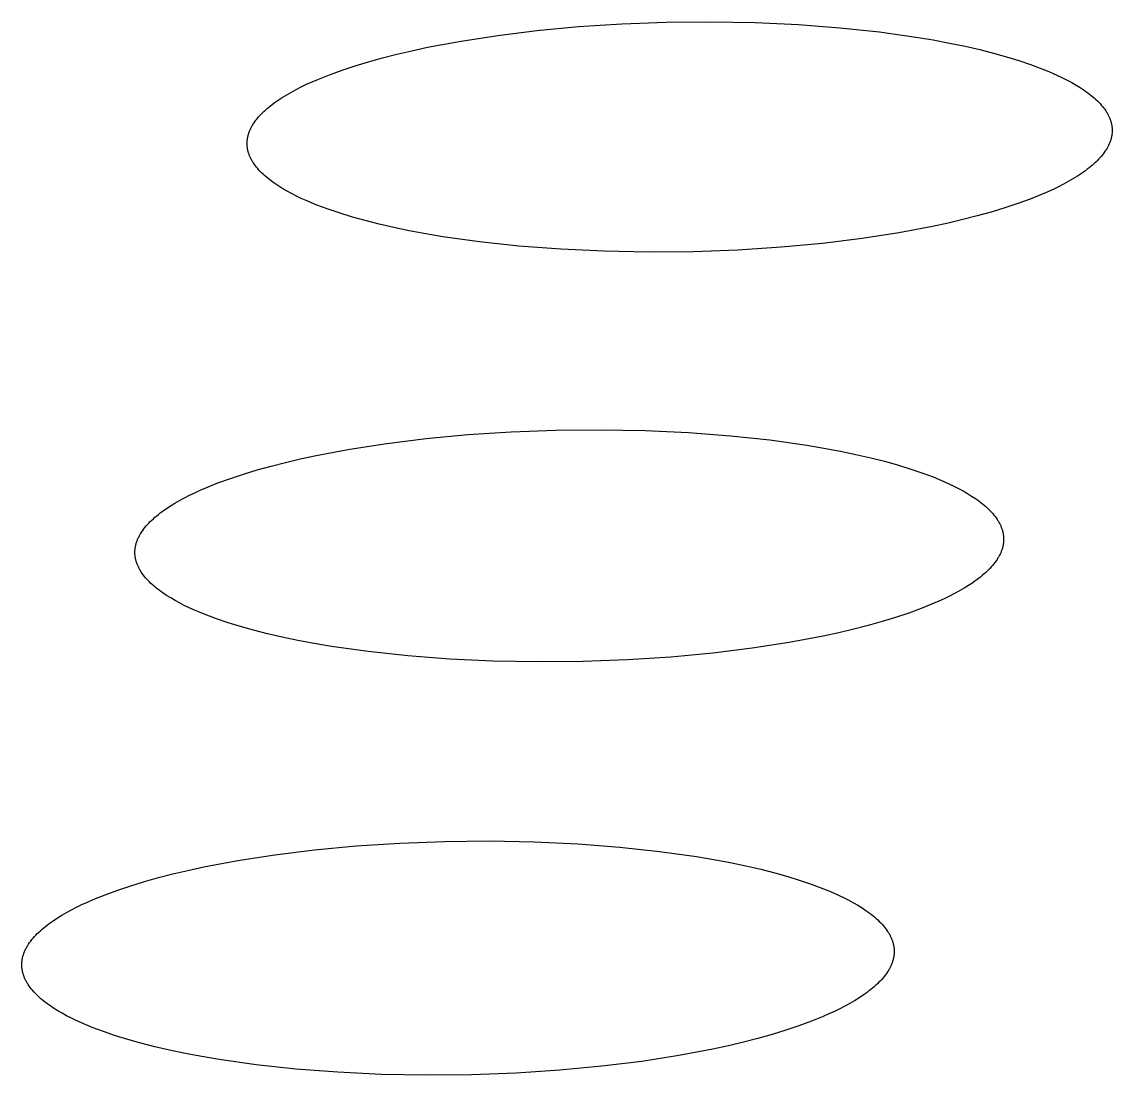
# Model space of a CAD drawing. Header units: millimetres. Extents: x -987 to 2591, y -102 to 2398.
# Drawn here: x -86.61 to -79.21, y 740.71 to 747.86 of the extents above; entities that cross this region are included whole.
import ezdxf

# ---------------------------------------------------------------- set-up
doc = ezdxf.new("R2010")
doc.units = ezdxf.units.MM
doc.header["$MEASUREMENT"] = 0
doc.layers.add('Utwórz2D linie widoczne', color=7, linetype='Continuous', true_color=0x000000)

msp = doc.modelspace()

# ---------------------------------------------------------------- linework, layer by layer
at = {"layer": 'Utwórz2D linie widoczne'}
for p, q in [((-83.1177, 747.8049), (-82.8358, 747.8312)), ((-82.8358, 747.8312), (-82.5424, 747.8502)), ((-82.5424, 747.8502), (-82.2418, 747.8613)), ((-82.2418, 747.8613), (-81.9386, 747.8642)), ((-81.9386, 747.8642), (-81.6377, 747.8588)), ((-81.6377, 747.8588), (-81.3438, 747.8452)), ((-81.3438, 747.8452), (-81.0613, 747.8238)), ((-81.0613, 747.8238), (-80.7942, 747.7952)), ((-83.6333, 747.7338), (-83.3845, 747.7722)), ((-83.3845, 747.7722), (-83.1177, 747.8049)), ((-80.7942, 747.7952), (-80.5457, 747.7603)), ((-80.5457, 747.7603), (-80.4291, 747.7407)), ((-83.9682, 747.668), (-83.8619, 747.6909)), ((-83.8619, 747.6909), (-83.6333, 747.7338)), ((-80.4291, 747.7407), (-80.3181, 747.72)), ((-80.3181, 747.72), (-80.2127, 747.6981)), ((-80.2127, 747.6981), (-80.1131, 747.6752)), ((-80.1131, 747.6752), (-80.0193, 747.6515)), ((-84.2608, 747.5933), (-84.1661, 747.6196)), ((-84.1661, 747.6196), (-84.0691, 747.6443)), ((-84.0691, 747.6443), (-83.9682, 747.668)), ((-80.0193, 747.6515), (-79.9315, 747.627)), ((-79.9315, 747.627), (-79.848, 747.6015)), ((-79.848, 747.6015), (-79.7678, 747.5744)), ((-84.5256, 747.5053), (-84.441, 747.5361)), ((-84.441, 747.5361), (-84.3525, 747.5654)), ((-84.3525, 747.5654), (-84.2608, 747.5933)), ((-79.7678, 747.5744), (-79.6912, 747.5459)), ((-79.6912, 747.5459), (-79.6544, 747.5311)), ((-79.6544, 747.5311), (-79.6188, 747.5159)), ((-84.6814, 747.4397), (-84.6443, 747.4566)), ((-84.6443, 747.4566), (-84.6059, 747.4732)), ((-84.6059, 747.4732), (-84.5256, 747.5053)), ((-79.6188, 747.5159), (-79.5842, 747.5004)), ((-79.5842, 747.5004), (-79.5509, 747.4845)), ((-79.5509, 747.4845), (-79.5189, 747.4683)), ((-79.5189, 747.4683), (-79.4882, 747.4517)), ((-79.4882, 747.4517), (-79.4588, 747.4349)), ((-84.8161, 747.369), (-84.7846, 747.3871)), ((-84.7846, 747.3871), (-84.7516, 747.4049)), ((-84.7516, 747.4049), (-84.7172, 747.4224)), ((-84.7172, 747.4224), (-84.6814, 747.4397)), ((-79.4588, 747.4349), (-79.4309, 747.4177)), ((-79.4309, 747.4177), (-79.4044, 747.4002)), ((-79.4044, 747.4002), (-79.3918, 747.3913)), ((-79.3918, 747.3913), (-79.3795, 747.3824)), ((-79.3795, 747.3824), (-79.3677, 747.3734)), ((-79.3677, 747.3734), (-79.3562, 747.3644)), ((-84.9264, 747.2941), (-84.9141, 747.3037)), ((-84.9141, 747.3037), (-84.9013, 747.3132)), ((-84.9013, 747.3132), (-84.8745, 747.332)), ((-84.8745, 747.332), (-84.8461, 747.3507)), ((-84.8461, 747.3507), (-84.8161, 747.369)), ((-79.3562, 747.3644), (-79.3451, 747.3552)), ((-79.3451, 747.3552), (-79.3345, 747.346)), ((-79.3345, 747.346), (-79.3243, 747.3368)), ((-79.3243, 747.3368), (-79.3145, 747.3275)), ((-79.3145, 747.3275), (-79.3051, 747.3181)), ((-79.3051, 747.3181), (-79.2962, 747.3087)), ((-79.2962, 747.3087), (-79.2876, 747.2992)), ((-79.2876, 747.2992), (-79.2796, 747.2897)), ((-85.0093, 747.2161), (-85.0005, 747.226)), ((-85.0005, 747.226), (-84.9913, 747.2358)), ((-84.9913, 747.2358), (-84.9816, 747.2457)), ((-84.9816, 747.2457), (-84.9714, 747.2554)), ((-84.9714, 747.2554), (-84.9608, 747.2652)), ((-84.9608, 747.2652), (-84.9498, 747.2749)), ((-84.9498, 747.2749), (-84.9383, 747.2845)), ((-84.9383, 747.2845), (-84.9264, 747.2941)), ((-79.2796, 747.2897), (-79.272, 747.2801)), ((-79.272, 747.2801), (-79.2648, 747.2704)), ((-79.2648, 747.2704), (-79.2581, 747.2607)), ((-79.2581, 747.2607), (-79.2549, 747.2559)), ((-79.2549, 747.2559), (-79.2519, 747.251)), ((-79.2519, 747.251), (-79.2489, 747.2461)), ((-79.2489, 747.2461), (-79.2461, 747.2412)), ((-79.2461, 747.2412), (-79.2434, 747.2363)), ((-79.2434, 747.2363), (-79.2408, 747.2314)), ((-79.2408, 747.2314), (-79.2383, 747.2265)), ((-79.2383, 747.2265), (-79.2359, 747.2216)), ((-85.0575, 747.1461), (-85.0548, 747.1511)), ((-85.0548, 747.1511), (-85.052, 747.1561)), ((-85.052, 747.1561), (-85.0491, 747.1612)), ((-85.0491, 747.1612), (-85.0461, 747.1662)), ((-85.0461, 747.1662), (-85.0397, 747.1762)), ((-85.0397, 747.1762), (-85.0328, 747.1862)), ((-85.0328, 747.1862), (-85.0254, 747.1962)), ((-85.0254, 747.1962), (-85.0176, 747.2062)), ((-85.0176, 747.2062), (-85.0093, 747.2161)), ((-79.2359, 747.2216), (-79.2337, 747.2167)), ((-79.2337, 747.2167), (-79.2315, 747.2117)), ((-79.2315, 747.2117), (-79.2295, 747.2068)), ((-79.2295, 747.2068), (-79.2276, 747.2018)), ((-79.2276, 747.2018), (-79.2259, 747.1968)), ((-79.2259, 747.1968), (-79.2242, 747.1918)), ((-79.2242, 747.1918), (-79.2227, 747.1869)), ((-79.2227, 747.1869), (-79.2213, 747.1819)), ((-79.2213, 747.1819), (-79.22, 747.1769)), ((-79.22, 747.1769), (-79.2188, 747.1719)), ((-79.2188, 747.1719), (-79.2178, 747.1669)), ((-79.2178, 747.1669), (-79.2169, 747.1618)), ((-79.2169, 747.1618), (-79.2161, 747.1568)), ((-79.2161, 747.1568), (-79.2154, 747.1518)), ((-79.2154, 747.1518), (-79.2148, 747.1468)), ((-85.082, 747.0753), (-85.0811, 747.0804)), ((-85.0811, 747.0804), (-85.08, 747.0854)), ((-85.08, 747.0854), (-85.0788, 747.0905)), ((-85.0788, 747.0905), (-85.0775, 747.0955)), ((-85.0775, 747.0955), (-85.076, 747.1006)), ((-85.076, 747.1006), (-85.0745, 747.1057)), ((-85.0745, 747.1057), (-85.0728, 747.1107)), ((-85.0728, 747.1107), (-85.0709, 747.1158)), ((-85.0709, 747.1158), (-85.069, 747.1208)), ((-85.069, 747.1208), (-85.0669, 747.1259)), ((-85.0669, 747.1259), (-85.0648, 747.1309)), ((-85.0648, 747.1309), (-85.0625, 747.136)), ((-85.0625, 747.136), (-85.06, 747.141)), ((-85.06, 747.141), (-85.0575, 747.1461)), ((-79.2187, 747.0811), (-79.2199, 747.0761)), ((-79.2177, 747.0862), (-79.2187, 747.0811)), ((-79.2168, 747.0912), (-79.2177, 747.0862)), ((-79.216, 747.0963), (-79.2168, 747.0912)), ((-79.2153, 747.1014), (-79.216, 747.0963)), ((-79.2148, 747.1064), (-79.2153, 747.1014)), ((-79.2148, 747.1468), (-79.2144, 747.1417)), ((-79.2143, 747.1115), (-79.2148, 747.1064)), ((-79.2144, 747.1417), (-79.2141, 747.1367)), ((-79.214, 747.1165), (-79.2143, 747.1115)), ((-79.2141, 747.1367), (-79.2139, 747.1317)), ((-79.2139, 747.1216), (-79.214, 747.1165)), ((-79.2139, 747.1317), (-79.2138, 747.1266)), ((-79.2138, 747.1266), (-79.2139, 747.1216)), ((-85.0853, 747.0399), (-85.0852, 747.045)), ((-85.0853, 747.0349), (-85.0853, 747.0399)), ((-85.0851, 747.0298), (-85.0853, 747.0349)), ((-85.0852, 747.045), (-85.085, 747.05)), ((-85.0849, 747.0248), (-85.0851, 747.0298)), ((-85.085, 747.05), (-85.0846, 747.0551)), ((-85.0845, 747.0197), (-85.0849, 747.0248)), ((-85.0846, 747.0551), (-85.0842, 747.0601)), ((-85.084, 747.0147), (-85.0845, 747.0197)), ((-85.0842, 747.0601), (-85.0836, 747.0652)), ((-85.0833, 747.0097), (-85.084, 747.0147)), ((-85.0836, 747.0652), (-85.0829, 747.0702)), ((-85.0826, 747.0047), (-85.0833, 747.0097)), ((-85.0829, 747.0702), (-85.082, 747.0753)), ((-85.0817, 746.9997), (-85.0826, 747.0047)), ((-79.2489, 747.0054), (-79.2519, 747.0003)), ((-79.2461, 747.0104), (-79.2489, 747.0054)), ((-79.2433, 747.0154), (-79.2461, 747.0104)), ((-79.2407, 747.0205), (-79.2433, 747.0154)), ((-79.2382, 747.0255), (-79.2407, 747.0205)), ((-79.2358, 747.0305), (-79.2382, 747.0255)), ((-79.2336, 747.0356), (-79.2358, 747.0305)), ((-79.2314, 747.0406), (-79.2336, 747.0356)), ((-79.2294, 747.0457), (-79.2314, 747.0406)), ((-79.2275, 747.0508), (-79.2294, 747.0457)), ((-79.2257, 747.0558), (-79.2275, 747.0508)), ((-79.2241, 747.0609), (-79.2257, 747.0558)), ((-79.2226, 747.0659), (-79.2241, 747.0609)), ((-79.2212, 747.071), (-79.2226, 747.0659)), ((-79.2199, 747.0761), (-79.2212, 747.071)), ((-85.0807, 746.9946), (-85.0817, 746.9997)), ((-85.0796, 746.9896), (-85.0807, 746.9946)), ((-85.0783, 746.9846), (-85.0796, 746.9896)), ((-85.077, 746.9796), (-85.0783, 746.9846)), ((-85.0755, 746.9747), (-85.077, 746.9796)), ((-85.0739, 746.9697), (-85.0755, 746.9747)), ((-85.0721, 746.9647), (-85.0739, 746.9697)), ((-85.0703, 746.9597), (-85.0721, 746.9647)), ((-85.0683, 746.9548), (-85.0703, 746.9597)), ((-85.0662, 746.9498), (-85.0683, 746.9548)), ((-85.064, 746.9449), (-85.0662, 746.9498)), ((-85.0617, 746.94), (-85.064, 746.9449)), ((-85.0593, 746.935), (-85.0617, 746.94)), ((-85.0567, 746.9301), (-85.0593, 746.935)), ((-85.054, 746.9252), (-85.0567, 746.9301)), ((-79.3062, 746.9306), (-79.3158, 746.9208)), ((-79.297, 746.9405), (-79.3062, 746.9306)), ((-79.2883, 746.9504), (-79.297, 746.9405)), ((-79.2801, 746.9603), (-79.2883, 746.9504)), ((-79.2724, 746.9703), (-79.2801, 746.9603)), ((-79.2651, 746.9803), (-79.2724, 746.9703)), ((-79.2583, 746.9903), (-79.2651, 746.9803)), ((-79.255, 746.9953), (-79.2583, 746.9903)), ((-79.2519, 747.0003), (-79.255, 746.9953)), ((-85.0512, 746.9203), (-85.054, 746.9252)), ((-85.0483, 746.9154), (-85.0512, 746.9203)), ((-85.0453, 746.9106), (-85.0483, 746.9154)), ((-85.0422, 746.9057), (-85.0453, 746.9106)), ((-85.0355, 746.896), (-85.0422, 746.9057)), ((-85.0285, 746.8864), (-85.0355, 746.896)), ((-85.0209, 746.8768), (-85.0285, 746.8864)), ((-85.0129, 746.8672), (-85.0209, 746.8768)), ((-85.0045, 746.8577), (-85.0129, 746.8672)), ((-84.9957, 746.8483), (-85.0045, 746.8577)), ((-79.3828, 746.8627), (-79.3955, 746.8532)), ((-79.3706, 746.8723), (-79.3828, 746.8627)), ((-79.3587, 746.8819), (-79.3706, 746.8723)), ((-79.3473, 746.8915), (-79.3587, 746.8819)), ((-79.3364, 746.9012), (-79.3473, 746.8915)), ((-79.3258, 746.911), (-79.3364, 746.9012)), ((-79.3158, 746.9208), (-79.3258, 746.911)), ((-84.9864, 746.8389), (-84.9957, 746.8483)), ((-84.9766, 746.8296), (-84.9864, 746.8389)), ((-84.9665, 746.8203), (-84.9766, 746.8296)), ((-84.9559, 746.8111), (-84.9665, 746.8203)), ((-84.9449, 746.8019), (-84.9559, 746.8111)), ((-84.9335, 746.7929), (-84.9449, 746.8019)), ((-84.9217, 746.7838), (-84.9335, 746.7929)), ((-84.9095, 746.7749), (-84.9217, 746.7838)), ((-79.4803, 746.7973), (-79.5117, 746.7792)), ((-79.4504, 746.8157), (-79.4803, 746.7973)), ((-79.4222, 746.8343), (-79.4504, 746.8157)), ((-79.4086, 746.8437), (-79.4222, 746.8343)), ((-79.3955, 746.8532), (-79.4086, 746.8437)), ((-84.8969, 746.766), (-84.9095, 746.7749)), ((-84.8706, 746.7485), (-84.8969, 746.766)), ((-84.8428, 746.7313), (-84.8706, 746.7485)), ((-84.8135, 746.7144), (-84.8428, 746.7313)), ((-84.7829, 746.6978), (-84.8135, 746.7144)), ((-79.6517, 746.7095), (-79.69, 746.6929)), ((-79.6147, 746.7265), (-79.6517, 746.7095)), ((-79.5789, 746.7437), (-79.6147, 746.7265)), ((-79.5446, 746.7613), (-79.5789, 746.7437)), ((-79.5117, 746.7792), (-79.5446, 746.7613)), ((-84.7509, 746.6815), (-84.7829, 746.6978)), ((-84.7177, 746.6656), (-84.7509, 746.6815)), ((-84.6833, 746.6501), (-84.7177, 746.6656)), ((-84.6477, 746.6348), (-84.6833, 746.6501)), ((-84.611, 746.62), (-84.6477, 746.6348)), ((-79.7701, 746.6607), (-79.8546, 746.6298)), ((-79.69, 746.6929), (-79.7701, 746.6607)), ((-84.5345, 746.5914), (-84.611, 746.62)), ((-84.4543, 746.5642), (-84.5345, 746.5914)), ((-84.3709, 746.5386), (-84.4543, 746.5642)), ((-80.0347, 746.5725), (-80.1294, 746.5461)), ((-79.943, 746.6004), (-80.0347, 746.5725)), ((-79.8546, 746.6298), (-79.943, 746.6004)), ((-84.283, 746.5141), (-84.3709, 746.5386)), ((-84.1893, 746.4903), (-84.283, 746.5141)), ((-84.0896, 746.4673), (-84.1893, 746.4903)), ((-80.3273, 746.4975), (-80.4337, 746.4745)), ((-80.2264, 746.5212), (-80.3273, 746.4975)), ((-80.1294, 746.5461), (-80.2264, 746.5212)), ((-83.9842, 746.4454), (-84.0896, 746.4673)), ((-83.873, 746.4245), (-83.9842, 746.4454)), ((-83.7564, 746.4049), (-83.873, 746.4245)), ((-80.6626, 746.4314), (-80.9117, 746.3929)), ((-80.4337, 746.4745), (-80.6626, 746.4314)), ((-83.5074, 746.3698), (-83.7564, 746.4049)), ((-83.2399, 746.3411), (-83.5074, 746.3698)), ((-82.9568, 746.3196), (-83.2399, 746.3411)), ((-81.1789, 746.36), (-81.4614, 746.3337)), ((-80.9117, 746.3929), (-81.1789, 746.36)), ((-82.6622, 746.3059), (-82.9568, 746.3196)), ((-82.3606, 746.3005), (-82.6622, 746.3059)), ((-82.0567, 746.3034), (-82.3606, 746.3005)), ((-81.7554, 746.3146), (-82.0567, 746.3034)), ((-81.4614, 746.3337), (-81.7554, 746.3146)), ((-83.5868, 745.0615), (-83.2922, 745.0807)), ((-83.2922, 745.0807), (-82.9904, 745.0919)), ((-82.9904, 745.0919), (-82.6859, 745.0949)), ((-82.6859, 745.0949), (-82.3837, 745.0894)), ((-82.3837, 745.0894), (-82.0886, 745.0756)), ((-84.1379, 745.002), (-83.8699, 745.0351)), ((-83.8699, 745.0351), (-83.5868, 745.0615)), ((-82.0886, 745.0756), (-81.805, 745.0541)), ((-81.805, 745.0541), (-81.5368, 745.0253)), ((-81.5368, 745.0253), (-81.2872, 744.99)), ((-84.6174, 744.9201), (-84.3877, 744.9634)), ((-84.3877, 744.9634), (-84.1379, 745.002)), ((-81.2872, 744.99), (-81.1703, 744.9703)), ((-81.1703, 744.9703), (-81.0588, 744.9494)), ((-81.0588, 744.9494), (-80.953, 744.9273)), ((-84.9229, 744.8482), (-84.8255, 744.8731)), ((-84.8255, 744.8731), (-84.7242, 744.897)), ((-84.7242, 744.897), (-84.6174, 744.9201)), ((-80.953, 744.9273), (-80.853, 744.9042)), ((-80.853, 744.9042), (-80.7589, 744.8803)), ((-80.7589, 744.8803), (-80.6707, 744.8557)), ((-85.199, 744.764), (-85.1102, 744.7936)), ((-85.1102, 744.7936), (-85.018, 744.8216)), ((-85.018, 744.8216), (-84.9229, 744.8482)), ((-80.6707, 744.8557), (-80.5869, 744.8299)), ((-80.5869, 744.8299), (-80.5063, 744.8027)), ((-80.5063, 744.8027), (-80.4295, 744.7739)), ((-85.3647, 744.7005), (-85.284, 744.733)), ((-85.284, 744.733), (-85.199, 744.764)), ((-80.4295, 744.7739), (-80.3926, 744.7589)), ((-80.3926, 744.7589), (-80.3568, 744.7436)), ((-80.3568, 744.7436), (-80.3221, 744.728)), ((-80.3221, 744.728), (-80.2887, 744.712)), ((-80.2887, 744.712), (-80.2565, 744.6956)), ((-85.5111, 744.6317), (-85.4765, 744.6494)), ((-85.4765, 744.6494), (-85.4405, 744.6668)), ((-85.4405, 744.6668), (-85.4032, 744.6838)), ((-85.4032, 744.6838), (-85.3647, 744.7005)), ((-80.2565, 744.6956), (-80.2257, 744.6789)), ((-80.2257, 744.6789), (-80.1962, 744.6619)), ((-80.1962, 744.6619), (-80.1682, 744.6446)), ((-80.1682, 744.6446), (-80.1417, 744.627)), ((-85.6346, 744.5582), (-85.6061, 744.577)), ((-85.6061, 744.577), (-85.5759, 744.5955)), ((-85.5759, 744.5955), (-85.5443, 744.6138)), ((-85.5443, 744.6138), (-85.5111, 744.6317)), ((-80.1417, 744.627), (-80.129, 744.618)), ((-80.129, 744.618), (-80.1167, 744.609)), ((-80.1167, 744.609), (-80.1048, 744.6)), ((-80.1048, 744.6), (-80.0933, 744.5908)), ((-80.0933, 744.5908), (-80.0822, 744.5816)), ((-80.0822, 744.5816), (-80.0715, 744.5724)), ((-80.0715, 744.5724), (-80.0612, 744.563)), ((-80.0612, 744.563), (-80.0514, 744.5536)), ((-85.732, 744.481), (-85.7214, 744.4908)), ((-85.7214, 744.4908), (-85.7103, 744.5006)), ((-85.7103, 744.5006), (-85.6987, 744.5103)), ((-85.6987, 744.5103), (-85.6868, 744.52)), ((-85.6868, 744.52), (-85.6744, 744.5297)), ((-85.6744, 744.5297), (-85.6615, 744.5392)), ((-85.6615, 744.5392), (-85.6346, 744.5582)), ((-80.0514, 744.5536), (-80.042, 744.5442)), ((-80.042, 744.5442), (-80.033, 744.5347)), ((-80.033, 744.5347), (-80.0245, 744.5251)), ((-80.0245, 744.5251), (-80.0164, 744.5155)), ((-80.0164, 744.5155), (-80.0088, 744.5058)), ((-80.0088, 744.5058), (-80.0016, 744.4961)), ((-80.0016, 744.4961), (-79.9949, 744.4863)), ((-79.9949, 744.4863), (-79.9917, 744.4814)), ((-85.7937, 744.4112), (-85.7863, 744.4213)), ((-85.7863, 744.4213), (-85.7784, 744.4313)), ((-85.7784, 744.4313), (-85.7701, 744.4413)), ((-85.7701, 744.4413), (-85.7612, 744.4513)), ((-85.7612, 744.4513), (-85.7519, 744.4612)), ((-85.7519, 744.4612), (-85.7422, 744.4711)), ((-85.7422, 744.4711), (-85.732, 744.481)), ((-79.9917, 744.4814), (-79.9886, 744.4765)), ((-79.9886, 744.4765), (-79.9857, 744.4716)), ((-79.9857, 744.4716), (-79.9828, 744.4667)), ((-79.9828, 744.4667), (-79.9801, 744.4617)), ((-79.9801, 744.4617), (-79.9775, 744.4568)), ((-79.9775, 744.4568), (-79.975, 744.4518)), ((-79.975, 744.4518), (-79.9727, 744.4469)), ((-79.9727, 744.4469), (-79.9704, 744.4419)), ((-79.9704, 744.4419), (-79.9683, 744.4369)), ((-79.9683, 744.4369), (-79.9663, 744.4319)), ((-79.9663, 744.4319), (-79.9644, 744.4269)), ((-79.9644, 744.4269), (-79.9626, 744.4219)), ((-79.9626, 744.4219), (-79.961, 744.4169)), ((-79.961, 744.4169), (-79.9594, 744.4118)), ((-85.8339, 744.3351), (-85.8321, 744.3402)), ((-85.8321, 744.3402), (-85.8301, 744.3453)), ((-85.8301, 744.3453), (-85.8281, 744.3503)), ((-85.8281, 744.3503), (-85.8259, 744.3554)), ((-85.8259, 744.3554), (-85.8236, 744.3605)), ((-85.8236, 744.3605), (-85.8211, 744.3656)), ((-85.8211, 744.3656), (-85.8185, 744.3707)), ((-85.8185, 744.3707), (-85.8159, 744.3758)), ((-85.8159, 744.3758), (-85.8131, 744.3809)), ((-85.8131, 744.3809), (-85.8101, 744.3859)), ((-85.8101, 744.3859), (-85.8071, 744.391)), ((-85.8071, 744.391), (-85.8006, 744.4011)), ((-85.8006, 744.4011), (-85.7937, 744.4112)), ((-79.9594, 744.4118), (-79.958, 744.4068)), ((-79.958, 744.4068), (-79.9567, 744.4018)), ((-79.9567, 744.4018), (-79.9556, 744.3967)), ((-79.9556, 744.3967), (-79.9545, 744.3917)), ((-79.9545, 744.3917), (-79.9536, 744.3866)), ((-79.9536, 744.3866), (-79.9528, 744.3816)), ((-79.9528, 744.3816), (-79.9521, 744.3765)), ((-79.9521, 744.3765), (-79.9516, 744.3714)), ((-79.9516, 744.3714), (-79.9511, 744.3663)), ((-79.9511, 744.3663), (-79.9508, 744.3613)), ((-79.9508, 744.3409), (-79.9511, 744.3358)), ((-79.9508, 744.3613), (-79.9506, 744.3562)), ((-79.9506, 744.346), (-79.9508, 744.3409)), ((-79.9506, 744.3562), (-79.9506, 744.3511)), ((-79.9506, 744.3511), (-79.9506, 744.346)), ((-85.8466, 744.2637), (-85.8465, 744.2688)), ((-85.8465, 744.2688), (-85.8463, 744.2738)), ((-85.8463, 744.2738), (-85.8459, 744.2789)), ((-85.8459, 744.2789), (-85.8454, 744.284)), ((-85.8454, 744.284), (-85.8449, 744.2891)), ((-85.8449, 744.2891), (-85.8441, 744.2942)), ((-85.8441, 744.2942), (-85.8433, 744.2993)), ((-85.8433, 744.2993), (-85.8423, 744.3044)), ((-85.8423, 744.3044), (-85.8412, 744.3096)), ((-85.8412, 744.3096), (-85.84, 744.3147)), ((-85.84, 744.3147), (-85.8387, 744.3198)), ((-85.8387, 744.3198), (-85.8372, 744.3249)), ((-85.8372, 744.3249), (-85.8356, 744.33)), ((-85.8356, 744.33), (-85.8339, 744.3351)), ((-79.9683, 744.2644), (-79.9705, 744.2593)), ((-79.9663, 744.2695), (-79.9683, 744.2644)), ((-79.9644, 744.2746), (-79.9663, 744.2695)), ((-79.9626, 744.2797), (-79.9644, 744.2746)), ((-79.961, 744.2848), (-79.9626, 744.2797)), ((-79.9594, 744.2899), (-79.961, 744.2848)), ((-79.958, 744.295), (-79.9594, 744.2899)), ((-79.9567, 744.3001), (-79.958, 744.295)), ((-79.9555, 744.3052), (-79.9567, 744.3001)), ((-79.9545, 744.3103), (-79.9555, 744.3052)), ((-79.9536, 744.3154), (-79.9545, 744.3103)), ((-79.9528, 744.3205), (-79.9536, 744.3154)), ((-79.9521, 744.3256), (-79.9528, 744.3205)), ((-79.9515, 744.3307), (-79.9521, 744.3256)), ((-79.9511, 744.3358), (-79.9515, 744.3307)), ((-85.8466, 744.2586), (-85.8466, 744.2637)), ((-85.8464, 744.2535), (-85.8466, 744.2586)), ((-85.8462, 744.2484), (-85.8464, 744.2535)), ((-85.8458, 744.2433), (-85.8462, 744.2484)), ((-85.8453, 744.2383), (-85.8458, 744.2433)), ((-85.8446, 744.2332), (-85.8453, 744.2383)), ((-85.8439, 744.2281), (-85.8446, 744.2332)), ((-85.843, 744.2231), (-85.8439, 744.2281)), ((-85.842, 744.218), (-85.843, 744.2231)), ((-85.8409, 744.213), (-85.842, 744.218)), ((-85.8396, 744.2079), (-85.8409, 744.213)), ((-85.8383, 744.2029), (-85.8396, 744.2079)), ((-85.8368, 744.1979), (-85.8383, 744.2029)), ((-85.8352, 744.1928), (-85.8368, 744.1979)), ((-85.8335, 744.1878), (-85.8352, 744.1928)), ((-80.0095, 744.1935), (-80.0173, 744.1834)), ((-80.0022, 744.2035), (-80.0095, 744.1935)), ((-79.9953, 744.2136), (-80.0022, 744.2035)), ((-79.9921, 744.2187), (-79.9953, 744.2136)), ((-79.989, 744.2238), (-79.9921, 744.2187)), ((-79.986, 744.2288), (-79.989, 744.2238)), ((-79.9831, 744.2339), (-79.986, 744.2288)), ((-79.9803, 744.239), (-79.9831, 744.2339)), ((-79.9777, 744.2441), (-79.9803, 744.239)), ((-79.9752, 744.2491), (-79.9777, 744.2441)), ((-79.9728, 744.2542), (-79.9752, 744.2491)), ((-79.9705, 744.2593), (-79.9728, 744.2542)), ((-85.8316, 744.1828), (-85.8335, 744.1878)), ((-85.8296, 744.1778), (-85.8316, 744.1828)), ((-85.8276, 744.1728), (-85.8296, 744.1778)), ((-85.8254, 744.1678), (-85.8276, 744.1728)), ((-85.823, 744.1629), (-85.8254, 744.1678)), ((-85.8206, 744.1579), (-85.823, 744.1629)), ((-85.818, 744.153), (-85.8206, 744.1579)), ((-85.8153, 744.148), (-85.818, 744.153)), ((-85.8125, 744.1431), (-85.8153, 744.148)), ((-85.8096, 744.1381), (-85.8125, 744.1431)), ((-85.8066, 744.1332), (-85.8096, 744.1381)), ((-85.8034, 744.1283), (-85.8066, 744.1332)), ((-85.7968, 744.1186), (-85.8034, 744.1283)), ((-85.7897, 744.1088), (-85.7968, 744.1186)), ((-80.0739, 744.1238), (-80.0849, 744.114)), ((-80.0633, 744.1337), (-80.0739, 744.1238)), ((-80.0532, 744.1435), (-80.0633, 744.1337)), ((-80.0435, 744.1535), (-80.0532, 744.1435)), ((-80.0343, 744.1634), (-80.0435, 744.1535)), ((-80.0256, 744.1734), (-80.0343, 744.1634)), ((-80.0173, 744.1834), (-80.0256, 744.1734)), ((-85.7822, 744.0991), (-85.7897, 744.1088)), ((-85.7741, 744.0895), (-85.7822, 744.0991)), ((-85.7657, 744.0799), (-85.7741, 744.0895)), ((-85.7568, 744.0704), (-85.7657, 744.0799)), ((-85.7475, 744.061), (-85.7568, 744.0704)), ((-85.7377, 744.0515), (-85.7475, 744.061)), ((-85.7275, 744.0422), (-85.7377, 744.0515)), ((-85.7169, 744.0329), (-85.7275, 744.0422)), ((-80.1601, 744.0563), (-80.1885, 744.0375)), ((-80.1465, 744.0658), (-80.1601, 744.0563)), ((-80.1333, 744.0754), (-80.1465, 744.0658)), ((-80.1206, 744.085), (-80.1333, 744.0754)), ((-80.1082, 744.0946), (-80.1206, 744.085)), ((-80.0963, 744.1043), (-80.1082, 744.0946)), ((-80.0849, 744.114), (-80.0963, 744.1043)), ((-85.7059, 744.0237), (-85.7169, 744.0329)), ((-85.6945, 744.0145), (-85.7059, 744.0237)), ((-85.6826, 744.0055), (-85.6945, 744.0145)), ((-85.6704, 743.9965), (-85.6826, 744.0055)), ((-85.6577, 743.9875), (-85.6704, 743.9965)), ((-85.6313, 743.9698), (-85.6577, 743.9875)), ((-85.6034, 743.9525), (-85.6313, 743.9698)), ((-80.2832, 743.9827), (-80.3176, 743.965)), ((-80.2501, 744.0007), (-80.2832, 743.9827)), ((-80.2185, 744.019), (-80.2501, 744.0007)), ((-80.1885, 744.0375), (-80.2185, 744.019)), ((-85.5741, 743.9354), (-85.6034, 743.9525)), ((-85.5433, 743.9187), (-85.5741, 743.9354)), ((-85.5113, 743.9023), (-85.5433, 743.9187)), ((-85.4779, 743.8863), (-85.5113, 743.9023)), ((-80.4292, 743.9138), (-80.5097, 743.8812)), ((-80.3907, 743.9305), (-80.4292, 743.9138)), ((-80.3535, 743.9476), (-80.3907, 743.9305)), ((-80.3176, 743.965), (-80.3535, 743.9476)), ((-85.4433, 743.8706), (-85.4779, 743.8863)), ((-85.4076, 743.8552), (-85.4433, 743.8706)), ((-85.3708, 743.8402), (-85.4076, 743.8552)), ((-85.294, 743.8114), (-85.3708, 743.8402)), ((-80.6834, 743.8205), (-80.7755, 743.7923)), ((-80.5946, 743.8501), (-80.6834, 743.8205)), ((-80.5097, 743.8812), (-80.5946, 743.8501)), ((-85.2135, 743.784), (-85.294, 743.8114)), ((-85.1298, 743.7582), (-85.2135, 743.784)), ((-85.0416, 743.7335), (-85.1298, 743.7582)), ((-80.8706, 743.7657), (-80.9681, 743.7407)), ((-80.7755, 743.7923), (-80.8706, 743.7657)), ((-84.9475, 743.7095), (-85.0416, 743.7335)), ((-84.8474, 743.6863), (-84.9475, 743.7095)), ((-84.7415, 743.6642), (-84.8474, 743.6863)), ((-81.1763, 743.6936), (-81.4061, 743.6501)), ((-81.0694, 743.7167), (-81.1763, 743.6936)), ((-80.9681, 743.7407), (-81.0694, 743.7167)), ((-84.63, 743.6431), (-84.7415, 743.6642)), ((-84.5128, 743.6233), (-84.63, 743.6431)), ((-84.2629, 743.588), (-84.5128, 743.6233)), ((-81.6563, 743.6113), (-81.9247, 743.5781)), ((-81.4061, 743.6501), (-81.6563, 743.6113)), ((-83.9943, 743.559), (-84.2629, 743.588)), ((-83.7101, 743.5374), (-83.9943, 743.559)), ((-83.4143, 743.5236), (-83.7101, 743.5374)), ((-82.5037, 743.5323), (-82.8062, 743.521)), ((-82.2084, 743.5515), (-82.5037, 743.5323)), ((-81.9247, 743.5781), (-82.2084, 743.5515)), ((-83.1114, 743.518), (-83.4143, 743.5236)), ((-82.8062, 743.521), (-83.1114, 743.518)), ((-84.6285, 742.2421), (-84.3441, 742.2688)), ((-84.3441, 742.2688), (-84.0483, 742.2881)), ((-84.0483, 742.2881), (-83.7451, 742.2994)), ((-83.7451, 742.2994), (-83.4394, 742.3024)), ((-83.4394, 742.3024), (-83.136, 742.2968)), ((-83.136, 742.2968), (-82.8396, 742.283)), ((-82.8396, 742.283), (-82.5548, 742.2612)), ((-85.1485, 742.1698), (-84.8976, 742.2088)), ((-84.8976, 742.2088), (-84.6285, 742.2421)), ((-82.5548, 742.2612), (-82.2856, 742.2322)), ((-82.2856, 742.2322), (-82.035, 742.1967)), ((-82.035, 742.1967), (-81.9176, 742.1768)), ((-85.4864, 742.1028), (-85.3792, 742.1261)), ((-85.3792, 742.1261), (-85.1485, 742.1698)), ((-81.9176, 742.1768), (-81.8056, 742.1557)), ((-81.8056, 742.1557), (-81.6994, 742.1334)), ((-81.6994, 742.1334), (-81.599, 742.1101)), ((-85.7816, 742.0268), (-85.6861, 742.0536)), ((-85.6861, 742.0536), (-85.5882, 742.0788)), ((-85.5882, 742.0788), (-85.4864, 742.1028)), ((-81.599, 742.1101), (-81.5046, 742.086)), ((-81.5046, 742.086), (-81.416, 742.0612)), ((-81.416, 742.0612), (-81.3319, 742.0352)), ((-85.9634, 741.9687), (-85.8742, 741.9985)), ((-85.8742, 741.9985), (-85.7816, 742.0268)), ((-81.3319, 742.0352), (-81.2511, 742.0077)), ((-81.2511, 742.0077), (-81.1739, 741.9787)), ((-81.1739, 741.9787), (-81.1369, 741.9636)), ((-86.1686, 741.8879), (-86.1298, 741.9047)), ((-86.1298, 741.9047), (-86.0488, 741.9374)), ((-86.0488, 741.9374), (-85.9634, 741.9687)), ((-81.1369, 741.9636), (-81.1009, 741.9482)), ((-81.1009, 741.9482), (-81.0662, 741.9324)), ((-81.0662, 741.9324), (-81.0326, 741.9163)), ((-81.0326, 741.9163), (-81.0003, 741.8998)), ((-81.0003, 741.8998), (-80.9694, 741.8829)), ((-86.3103, 741.8172), (-86.2769, 741.8353)), ((-86.2769, 741.8353), (-86.2422, 741.8532)), ((-86.2422, 741.8532), (-86.206, 741.8707)), ((-86.206, 741.8707), (-86.1686, 741.8879)), ((-80.9694, 741.8829), (-80.9398, 741.8658)), ((-80.9398, 741.8658), (-80.9117, 741.8483)), ((-80.9117, 741.8483), (-80.8851, 741.8305)), ((-80.8851, 741.8305), (-80.8723, 741.8215)), ((-86.4281, 741.7421), (-86.4011, 741.7612)), ((-86.4011, 741.7612), (-86.3724, 741.7802)), ((-86.3724, 741.7802), (-86.3421, 741.7988)), ((-86.3421, 741.7988), (-86.3103, 741.8172)), ((-80.8723, 741.8215), (-80.86, 741.8125)), ((-80.86, 741.8125), (-80.8481, 741.8033)), ((-80.8481, 741.8033), (-80.8365, 741.7941)), ((-80.8365, 741.7941), (-80.8254, 741.7848)), ((-80.8254, 741.7848), (-80.8147, 741.7755)), ((-80.8147, 741.7755), (-80.8044, 741.7661)), ((-80.8044, 741.7661), (-80.7945, 741.7566)), ((-80.7945, 741.7566), (-80.7851, 741.7471)), ((-86.5092, 741.6734), (-86.4989, 741.6834)), ((-86.4989, 741.6834), (-86.4882, 741.6933)), ((-86.4882, 741.6933), (-86.4771, 741.7031)), ((-86.4771, 741.7031), (-86.4655, 741.7129)), ((-86.4655, 741.7129), (-86.4535, 741.7227)), ((-86.4535, 741.7227), (-86.441, 741.7324)), ((-86.441, 741.7324), (-86.4281, 741.7421)), ((-80.7851, 741.7471), (-80.7761, 741.7375)), ((-80.7761, 741.7375), (-80.7675, 741.7278)), ((-80.7675, 741.7278), (-80.7594, 741.7181)), ((-80.7594, 741.7181), (-80.7518, 741.7084)), ((-80.7518, 741.7084), (-80.7446, 741.6986)), ((-80.7446, 741.6986), (-80.7378, 741.6887)), ((-80.7378, 741.6887), (-80.7346, 741.6838)), ((-80.7346, 741.6838), (-80.7316, 741.6788)), ((-80.7316, 741.6788), (-80.7286, 741.6739)), ((-80.7286, 741.6739), (-80.7258, 741.6689)), ((-86.5744, 741.5926), (-86.5679, 741.6028)), ((-86.5679, 741.6028), (-86.561, 741.613)), ((-86.561, 741.613), (-86.5535, 741.6231)), ((-86.5535, 741.6231), (-86.5456, 741.6332)), ((-86.5456, 741.6332), (-86.5372, 741.6433)), ((-86.5372, 741.6433), (-86.5283, 741.6534)), ((-86.5283, 741.6534), (-86.519, 741.6634)), ((-86.519, 741.6634), (-86.5092, 741.6734)), ((-80.7258, 741.6689), (-80.723, 741.6639)), ((-80.723, 741.6639), (-80.7204, 741.6589)), ((-80.7204, 741.6589), (-80.7179, 741.6539)), ((-80.7179, 741.6539), (-80.7156, 741.6489)), ((-80.7156, 741.6489), (-80.7133, 741.6439)), ((-80.7133, 741.6439), (-80.7112, 741.6389)), ((-80.7112, 741.6389), (-80.7092, 741.6338)), ((-80.7092, 741.6338), (-80.7073, 741.6288)), ((-80.7073, 741.6288), (-80.7055, 741.6237)), ((-80.7055, 741.6237), (-80.7038, 741.6187)), ((-80.7038, 741.6187), (-80.7023, 741.6136)), ((-80.7023, 741.6136), (-80.7009, 741.6085)), ((-80.7009, 741.6085), (-80.6996, 741.6035)), ((-80.6996, 741.6035), (-80.6984, 741.5984)), ((-86.6062, 741.5208), (-86.6048, 741.5259)), ((-86.6048, 741.5259), (-86.6032, 741.531)), ((-86.6032, 741.531), (-86.6015, 741.5362)), ((-86.6015, 741.5362), (-86.5996, 741.5413)), ((-86.5996, 741.5413), (-86.5976, 741.5465)), ((-86.5976, 741.5465), (-86.5956, 741.5516)), ((-86.5956, 741.5516), (-86.5933, 741.5567)), ((-86.5933, 741.5567), (-86.591, 741.5619)), ((-86.591, 741.5619), (-86.5886, 741.567)), ((-86.5886, 741.567), (-86.586, 741.5721)), ((-86.586, 741.5721), (-86.5833, 741.5772)), ((-86.5833, 741.5772), (-86.5804, 741.5824)), ((-86.5804, 741.5824), (-86.5775, 741.5875)), ((-86.5775, 741.5875), (-86.5744, 741.5926)), ((-80.6984, 741.5984), (-80.6974, 741.5933)), ((-80.6974, 741.5933), (-80.6965, 741.5882)), ((-80.6965, 741.5882), (-80.6957, 741.5831)), ((-80.6957, 741.5831), (-80.695, 741.578)), ((-80.695, 741.5267), (-80.6957, 741.5215)), ((-80.695, 741.578), (-80.6945, 741.5729)), ((-80.6945, 741.5318), (-80.695, 741.5267)), ((-80.6945, 741.5729), (-80.694, 741.5677)), ((-80.694, 741.537), (-80.6945, 741.5318)), ((-80.694, 741.5677), (-80.6937, 741.5626)), ((-80.6937, 741.5421), (-80.694, 741.537)), ((-80.6937, 741.5626), (-80.6935, 741.5575)), ((-80.6935, 741.5472), (-80.6937, 741.5421)), ((-80.6935, 741.5575), (-80.6935, 741.5524)), ((-80.6935, 741.5524), (-80.6935, 741.5472)), ((-86.6143, 741.4642), (-86.6142, 741.4693)), ((-86.6143, 741.4591), (-86.6143, 741.4642)), ((-86.6141, 741.4539), (-86.6143, 741.4591)), ((-86.6142, 741.4693), (-86.6139, 741.4745)), ((-86.6139, 741.4488), (-86.6141, 741.4539)), ((-86.6139, 741.4745), (-86.6136, 741.4796)), ((-86.6136, 741.4796), (-86.6131, 741.4847)), ((-86.6131, 741.4847), (-86.6125, 741.4899)), ((-86.6125, 741.4899), (-86.6118, 741.495)), ((-86.6118, 741.495), (-86.6109, 741.5002)), ((-86.6109, 741.5002), (-86.6099, 741.5053)), ((-86.6099, 741.5053), (-86.6088, 741.5105)), ((-86.6088, 741.5105), (-86.6076, 741.5156)), ((-86.6076, 741.5156), (-86.6062, 741.5208)), ((-80.7159, 741.4547), (-80.7183, 741.4495)), ((-80.7136, 741.4598), (-80.7159, 741.4547)), ((-80.7114, 741.4649), (-80.7136, 741.4598)), ((-80.7094, 741.4701), (-80.7114, 741.4649)), ((-80.7075, 741.4752), (-80.7094, 741.4701)), ((-80.7057, 741.4804), (-80.7075, 741.4752)), ((-80.704, 741.4855), (-80.7057, 741.4804)), ((-80.7024, 741.4907), (-80.704, 741.4855)), ((-80.701, 741.4958), (-80.7024, 741.4907)), ((-80.6997, 741.5009), (-80.701, 741.4958)), ((-80.6985, 741.5061), (-80.6997, 741.5009)), ((-80.6975, 741.5112), (-80.6985, 741.5061)), ((-80.6965, 741.5164), (-80.6975, 741.5112)), ((-80.6957, 741.5215), (-80.6965, 741.5164)), ((-86.6135, 741.4437), (-86.6139, 741.4488)), ((-86.613, 741.4386), (-86.6135, 741.4437)), ((-86.6123, 741.4335), (-86.613, 741.4386)), ((-86.6116, 741.4284), (-86.6123, 741.4335)), ((-86.6107, 741.4233), (-86.6116, 741.4284)), ((-86.6097, 741.4182), (-86.6107, 741.4233)), ((-86.6086, 741.4131), (-86.6097, 741.4182)), ((-86.6074, 741.408), (-86.6086, 741.4131)), ((-86.606, 741.4029), (-86.6074, 741.408)), ((-86.6045, 741.3978), (-86.606, 741.4029)), ((-86.6029, 741.3928), (-86.6045, 741.3978)), ((-86.6012, 741.3877), (-86.6029, 741.3928)), ((-86.5993, 741.3827), (-86.6012, 741.3877)), ((-86.5973, 741.3776), (-86.5993, 741.3827)), ((-80.7607, 741.3833), (-80.769, 741.3732)), ((-80.7529, 741.3934), (-80.7607, 741.3833)), ((-80.7455, 741.4036), (-80.7529, 741.3934)), ((-80.7386, 741.4137), (-80.7455, 741.4036)), ((-80.7322, 741.424), (-80.7386, 741.4137)), ((-80.7292, 741.4291), (-80.7322, 741.424)), ((-80.7263, 741.4342), (-80.7292, 741.4291)), ((-80.7235, 741.4393), (-80.7263, 741.4342)), ((-80.7208, 741.4444), (-80.7235, 741.4393)), ((-80.7183, 741.4495), (-80.7208, 741.4444)), ((-86.5953, 741.3726), (-86.5973, 741.3776)), ((-86.593, 741.3676), (-86.5953, 741.3726)), ((-86.5907, 741.3626), (-86.593, 741.3676)), ((-86.5883, 741.3576), (-86.5907, 741.3626)), ((-86.5857, 741.3526), (-86.5883, 741.3576)), ((-86.583, 741.3476), (-86.5857, 741.3526)), ((-86.5802, 741.3426), (-86.583, 741.3476)), ((-86.5773, 741.3376), (-86.5802, 741.3426)), ((-86.5742, 741.3327), (-86.5773, 741.3376)), ((-86.5711, 741.3277), (-86.5742, 741.3327)), ((-86.5644, 741.3179), (-86.5711, 741.3277)), ((-86.5573, 741.3081), (-86.5644, 741.3179)), ((-86.5497, 741.2983), (-86.5573, 741.3081)), ((-80.8286, 741.3133), (-80.8401, 741.3035)), ((-80.8176, 741.3232), (-80.8286, 741.3133)), ((-80.8069, 741.3331), (-80.8176, 741.3232)), ((-80.7968, 741.3431), (-80.8069, 741.3331)), ((-80.787, 741.3531), (-80.7968, 741.3431)), ((-80.7778, 741.3631), (-80.787, 741.3531)), ((-80.769, 741.3732), (-80.7778, 741.3631)), ((-86.5417, 741.2886), (-86.5497, 741.2983)), ((-86.5332, 741.2789), (-86.5417, 741.2886)), ((-86.5243, 741.2693), (-86.5332, 741.2789)), ((-86.515, 741.2598), (-86.5243, 741.2693)), ((-86.5052, 741.2503), (-86.515, 741.2598)), ((-86.4949, 741.2409), (-86.5052, 741.2503)), ((-86.4843, 741.2315), (-86.4949, 741.2409)), ((-86.4732, 741.2222), (-86.4843, 741.2315)), ((-80.9328, 741.2362), (-80.9629, 741.2175)), ((-80.9042, 741.2551), (-80.9328, 741.2362)), ((-80.8906, 741.2647), (-80.9042, 741.2551)), ((-80.8773, 741.2743), (-80.8906, 741.2647)), ((-80.8645, 741.284), (-80.8773, 741.2743)), ((-80.8521, 741.2937), (-80.8645, 741.284)), ((-80.8401, 741.3035), (-80.8521, 741.2937)), ((-86.4618, 741.213), (-86.4732, 741.2222)), ((-86.4499, 741.2038), (-86.4618, 741.213)), ((-86.4376, 741.1947), (-86.4499, 741.2038)), ((-86.4249, 741.1857), (-86.4376, 741.1947)), ((-86.3984, 741.1679), (-86.4249, 741.1857)), ((-86.3704, 741.1504), (-86.3984, 741.1679)), ((-81.0625, 741.1631), (-81.0986, 741.1455)), ((-81.0279, 741.1809), (-81.0625, 741.1631)), ((-80.9947, 741.1991), (-81.0279, 741.1809)), ((-80.9629, 741.2175), (-80.9947, 741.1991)), ((-86.341, 741.1332), (-86.3704, 741.1504)), ((-86.3101, 741.1163), (-86.341, 741.1332)), ((-86.2779, 741.0998), (-86.3101, 741.1163)), ((-86.2445, 741.0836), (-86.2779, 741.0998)), ((-86.2098, 741.0678), (-86.2445, 741.0836)), ((-81.1746, 741.1114), (-81.2555, 741.0786)), ((-81.136, 741.1283), (-81.1746, 741.1114)), ((-81.0986, 741.1455), (-81.136, 741.1283)), ((-86.1739, 741.0523), (-86.2098, 741.0678)), ((-86.1369, 741.0372), (-86.1739, 741.0523)), ((-86.0599, 741.0081), (-86.1369, 741.0372)), ((-85.9791, 740.9805), (-86.0599, 741.0081)), ((-81.4299, 741.0173), (-81.5225, 740.9889)), ((-81.3408, 741.0472), (-81.4299, 741.0173)), ((-81.2555, 741.0786), (-81.3408, 741.0472)), ((-85.895, 740.9545), (-85.9791, 740.9805)), ((-85.8065, 740.9295), (-85.895, 740.9545)), ((-81.7159, 740.9368), (-81.8177, 740.9127)), ((-81.618, 740.9621), (-81.7159, 740.9368)), ((-81.5225, 740.9889), (-81.618, 740.9621)), ((-85.712, 740.9053), (-85.8065, 740.9295)), ((-85.6116, 740.882), (-85.712, 740.9053)), ((-85.5053, 740.8597), (-85.6116, 740.882)), ((-81.925, 740.8893), (-82.1559, 740.8455)), ((-81.8177, 740.9127), (-81.925, 740.8893)), ((-85.3933, 740.8384), (-85.5053, 740.8597)), ((-85.2757, 740.8185), (-85.3933, 740.8384)), ((-85.0247, 740.7828), (-85.2757, 740.8185)), ((-82.4072, 740.8063), (-82.6768, 740.7729)), ((-82.1559, 740.8455), (-82.4072, 740.8063)), ((-84.755, 740.7537), (-85.0247, 740.7828)), ((-84.4696, 740.7318), (-84.755, 740.7537)), ((-84.1726, 740.7179), (-84.4696, 740.7318)), ((-83.8685, 740.7123), (-84.1726, 740.7179)), ((-83.562, 740.7153), (-83.8685, 740.7123)), ((-83.2582, 740.7267), (-83.562, 740.7153)), ((-82.9617, 740.7461), (-83.2582, 740.7267)), ((-82.6768, 740.7729), (-82.9617, 740.7461))]:
    msp.add_line(p, q, dxfattribs=at)

doc.saveas('drawing.dxf')
